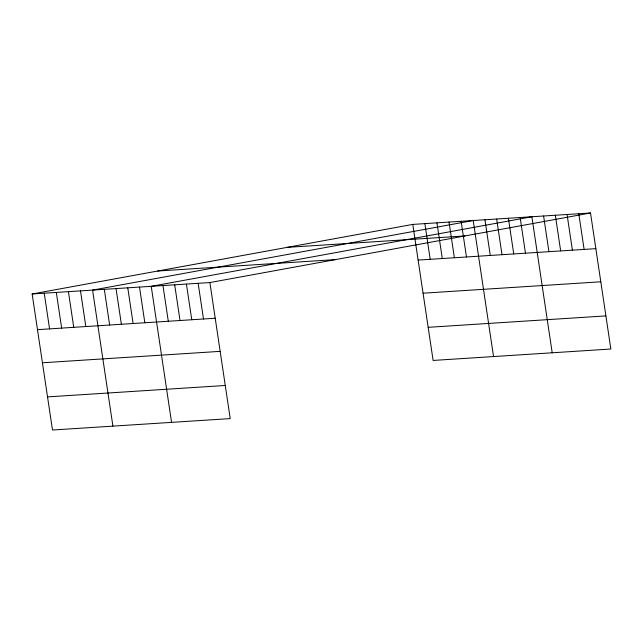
<?xml version="1.0" encoding="UTF-8"?>
<svg xmlns="http://www.w3.org/2000/svg" width="643" height="643" viewBox="0 0 643 643"><rect width="100%" height="100%" fill="white"/><g stroke="black" fill="none" stroke-linecap="round" stroke-linejoin="round"><path stroke-width="0.96" d="M32.15 293.98L209.883 282.558L230.218 418.601L52.485 430.014L32.15 293.98L412.782 224.399L590.515 212.986L610.85 349.02L433.117 360.442L412.782 224.399M209.883 282.558L590.515 212.986M287.172 247.362L464.913 235.941M157.76 271.016L335.493 259.603M418.119 260.085L595.852 248.664M423.07 293.2L600.803 281.787M37.479 329.658L215.22 318.245M428.166 327.319L605.899 315.906M42.43 362.773L220.163 351.359M47.534 396.9L225.267 385.478M578.788 213.741L584.117 249.42M567.062 214.489L572.391 250.175M555.327 215.244L560.664 250.923M543.6 216L548.929 251.678M552.2 352.79L531.865 216.755L151.234 286.328L171.56 422.363M520.139 217.503L525.468 253.189M508.404 218.258L513.741 253.937M496.677 219.014L502.006 254.692M484.943 219.769L490.279 255.448M493.543 356.56L473.216 220.517L92.576 290.097L112.911 426.132M461.127 221.296L466.464 256.975M449.039 222.068L454.376 257.755M436.959 222.848L442.288 258.526M424.87 223.627L430.199 259.306M198.157 283.314L203.485 318.992M186.422 284.069L191.759 319.748M174.695 284.817L180.024 320.503M162.96 285.572L168.297 321.259M139.499 287.083L144.836 322.762M127.772 287.831L133.101 323.517M116.037 288.586L121.374 324.265M104.311 289.342L109.64 325.02M80.496 290.869L85.824 326.556M68.407 291.649L73.744 327.327M56.319 292.42L61.656 328.107M44.238 293.2L49.567 328.878"/></g></svg>
